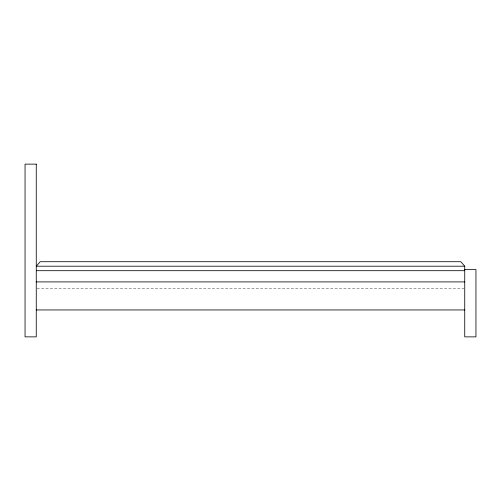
<?xml version="1.0" encoding="UTF-8"?>
<svg xmlns="http://www.w3.org/2000/svg" width="501" height="501" viewBox="0 0 501 501"><rect width="100%" height="100%" fill="white"/><g stroke="black" fill="none" stroke-linecap="round" stroke-linejoin="round"><path stroke-width="0.38" stroke-dasharray="2.5 1.88" d="M37.049 288.639L463.951 288.639"/><path stroke-width="0.75" d="M464.734 266.2L36.266 266.2L40.193 261.716L460.807 261.716L464.734 266.2L464.734 336.866L475.95 336.866L475.95 269.569L464.734 269.569M36.266 270.69L464.734 270.69M36.266 281.906L464.734 281.906M36.266 309.95L464.734 309.95M36.266 164.134L25.05 164.134L25.05 336.866L36.266 336.866L36.266 164.134"/></g></svg>
